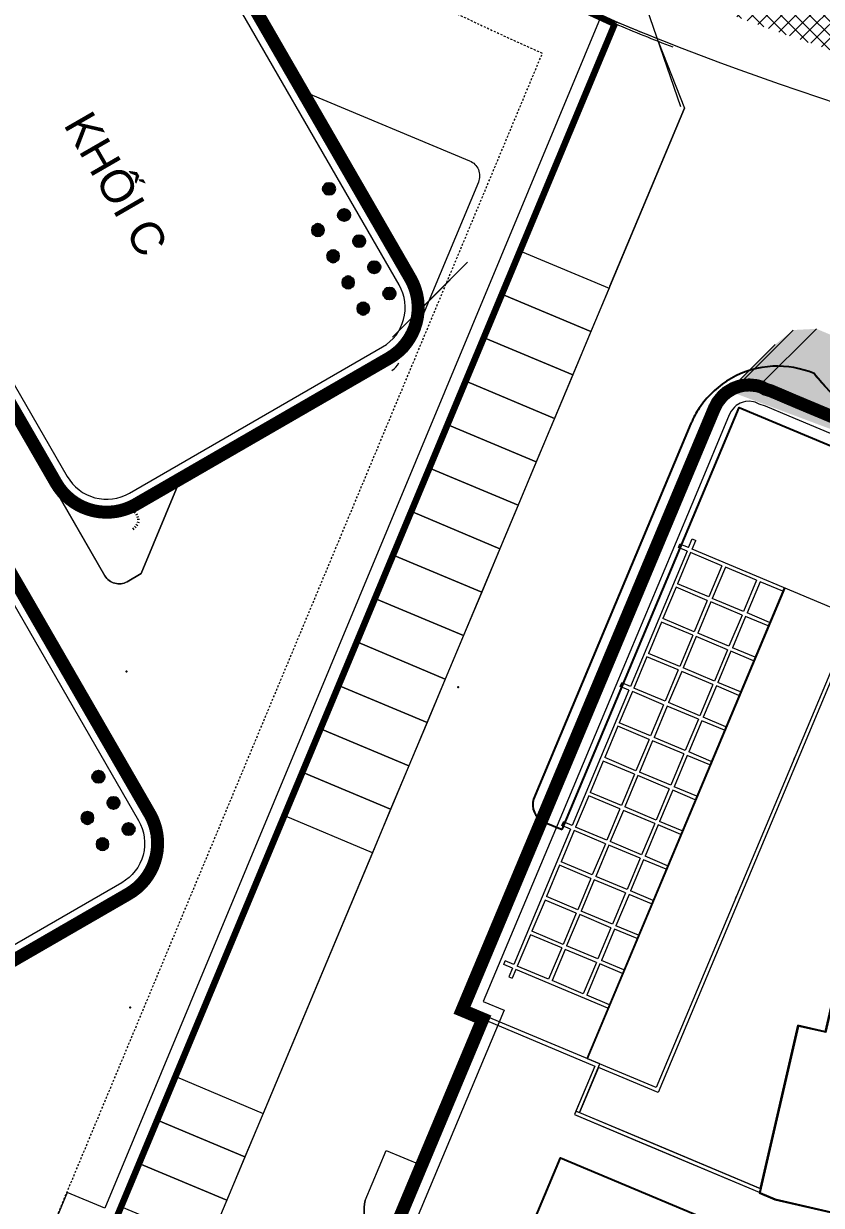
# Model space of a CAD drawing. Header units: millimetres. Extents: x 89040 to 596321, y -313033 to 2401191.
# Drawn here: x 595732.4 to 595781.5, y 1200184.2 to 1200256.9 of the extents above; entities that cross this region are included whole.
import ezdxf
from ezdxf.enums import TextEntityAlignment as Align

# ---------------------------------------------------------------- set-up
doc = ezdxf.new("R2010")
doc.units = ezdxf.units.MM
doc.header["$MEASUREMENT"] = 0
for name, pattern in [('CENTER', [50.8, 31.75, -6.35, 6.35, -6.35]), ('HIDDEN', [0.375, 0.25, -0.125]), ('HIDDEN2', [0.1875, 0.125, -0.0625])]:
    doc.linetypes.add(name, pattern=pattern)
for name, color, linetype, lineweight in [('0-THAY0', 7, 'Continuous', 15), ('0-THAY2', 9, 'Continuous', 13), ('1', 8, 'Continuous', 13), ('A210G', 6, 'Continuous', 13), ('BONGDO', 251, 'Continuous', 9), ('CAY', 8, 'Continuous', 9), ('CONGTRINH', 7, 'Continuous', 20), ('CONGTRINH2', 30, 'Continuous', 18), ('COT', 7, 'Continuous', 9), ('DIEN HOA', 111, 'Continuous', 5), ('HATCH', 8, 'Continuous', 5), ('LEDUONG', 6, 'Continuous', 20), ('NETTHAY', 6, 'Continuous', 15), ('TEXT', 7, 'Continuous', 25), ('truc', 8, 'CENTER', 9)]:
    doc.layers.add(name, color=color, linetype=linetype, lineweight=lineweight)
doc.layers.add('DUONG NOI BO CONG TRINH', color=7, linetype='Continuous', lineweight=20, true_color=0x5e5e5e)
doc.layers.add('NOI-SUY-5', color=5, linetype='Continuous')
doc.styles.add('Helve', font='VHELVEN.TTF')
pattern_1 = [(45, (594650.35277, 1198136.11867), (-0.44194174, 0.44194174), []), (135, (594650.35277, 1198136.11867), (-0.44194174, -0.44194174), [])]

# ---------------------------------------------------------------- blocks, each defined once
blk = doc.blocks.new('A$C3E827C03')
at = {"layer": 'TEXT'}
h = blk.add_hatch(color=256, dxfattribs=at)
edge = h.paths.add_edge_path()
edge.add_arc((538, 538), 377, 0, 360)
blk.add_circle((538, 538), 377, dxfattribs=at)

msp = doc.modelspace()

# ---------------------------------------------------------------- hatches: boundary and pattern name
at = {"layer": 'BONGDO'}
h = msp.add_hatch(dxfattribs=at)
h.set_pattern_fill('ANSI35', color=256, style=0)
h.set_pattern_definition([(45, (594650.35277, 1198136.11867), (-0.176776695, 0.176776695), []), (45, (594650.52954, 1198136.11867), (-0.176776695, 0.176776695), [0.3125, -0.0625, 0, -0.0625])])
h.paths.add_polyline_path([(595794.829, 1200223.056), (595798.369, 1200226.596), (595799.484, 1200229.265), (595799.531, 1200229.934), (595799.19, 1200230.577), (595781.235, 1200238.147), (595779.809, 1200238.072), (595778.688, 1200237.171), (595775.835, 1200234.319), (595795.811, 1200226.858), (595796.444, 1200226.225), (595795.525, 1200225.316)])
at = {"layer": 'DUONG NOI BO CONG TRINH'}
h = msp.add_hatch(dxfattribs=at)
h.set_pattern_fill('NET', color=256, scale=5, angle=45, style=0)
h.set_pattern_definition(pattern_1)
h.paths.add_polyline_path([(595890.15, 1200253.917, -0.369483), (595902.066, 1200248.71), (595889.687, 1200274.272, -0.468839), (595883.337, 1200260.271, -0.232887), (595736.031, 1200288.479), (595728, 1200284.577, 0.246189)])
h = msp.add_hatch(dxfattribs=at)
h.set_pattern_fill('NET', color=256, scale=5, angle=45, style=0)
h.set_pattern_definition(pattern_1)
edge = h.paths.add_edge_path()
edge.add_line((596165.353, 1200245.768), (596040.362, 1200181.43))
edge.add_line((596040.362, 1200181.43), (595974.446, 1200149.661))
edge.add_line((595974.446, 1200149.661), (595887.294, 1200108.94))
edge.add_line((595887.294, 1200108.94), (595863.942, 1200113.354))
edge.add_arc((595864.358, 1200115.292), 1.983, 257.87781, 442.34117)
edge.add_arc((595864.734, 1200222.915), 105.657, 262.27893, 269.9396, ccw=False)
edge.add_arc((596216.067, 1202243.378), 2156.369, 258.34308, 260.240612, ccw=False)
edge.add_arc((595818.463, 1200314.059), 186.507, 243.92541, 258.2148, ccw=False)
edge.add_arc((595793.604, 1200256.652), 124.05, 222.23891, 242.58416, ccw=False)
edge.add_arc((595887.008, 1200328.605), 241.757, 211.50089, 219.98234, ccw=False)
edge.add_line((595680.878, 1200202.284), (595666.761, 1200228.393))
edge.add_line((595666.761, 1200228.393), (595664.496, 1200232.804))
edge.add_arc((595663.597, 1200232.341), 1.011, 27.2289, 110.46669)
edge.add_line((595663.244, 1200233.288), (595673.382, 1200238.483))
edge.add_line((595673.382, 1200238.483), (595688.196, 1200210.579))
edge.add_arc((595803.576, 1200269.622), 129.609, 207.10039, 242.78015)
edge.add_arc((595807.447, 1200286.971), 146.876, 244.5331, 253.6876)
edge.add_arc((595845.587, 1200416.237), 281.651, 253.62705, 259.19977)
edge.add_arc((597202.606, 1207447.901), 7443.061, 259.0816023, 259.4924602)
edge.add_arc((595864.27, 1200224.18), 96.42, 258.6246, 286.48635)
edge.add_line((595891.633, 1200131.723), (595943.935, 1200152.671))
edge.add_line((595943.935, 1200152.671), (595986.407, 1200170.83))
edge.add_line((595986.407, 1200170.83), (596070.225, 1200211.993))
edge.add_line((596070.225, 1200211.993), (596143.05, 1200249.769))
edge.add_line((596143.05, 1200249.769), (596153.195, 1200255.031))
edge.add_arc((596124.823, 1200204.218), 58.198, 45.7107, 60.82278, ccw=False)
h = msp.add_hatch(dxfattribs=at)
h.set_pattern_fill('NET', color=256, scale=5, angle=45, style=0)
h.set_pattern_definition(pattern_1)
edge = h.paths.add_edge_path()
edge.add_line((595482.027, 1199936.586), (595489.812, 1199920.147))
edge.add_line((595489.812, 1199920.147), (595729.287, 1200033.558))
edge.add_line((595729.287, 1200033.558), (595855.807, 1200094.029))
edge.add_line((595855.807, 1200094.029), (595831.679, 1200098.08))
edge.add_line((595831.679, 1200098.08), (595523.415, 1199952.141))
edge.add_line((595523.415, 1199952.141), (595523.415, 1199952.141))
edge.add_line((595523.415, 1199952.141), (595541.15, 1199975.832))
edge.add_arc((594769.544, 1200489.235), 926.8, 326.361422, 329.116358)
edge.add_arc((595649.456, 1199996.741), 86.169, 139.50031, 168.77722, ccw=False)
edge.add_arc((595652.487, 1199986.612), 95.225, 115.6438, 136.04839, ccw=False)
edge.add_arc((596046.758, 1199057.649), 1104.301, 110.896132, 113.225474, ccw=False)
edge.add_arc((595625.821, 1200164.41), 79.819, 289.81722, 314.50721)
edge.add_arc((595653.847, 1200130.479), 36.174, 320.53505, 382.75462)
edge.add_arc((594454.755, 1199577.25), 1356.714, 24.713664, 27.902559)
edge.add_line((595653.744, 1200212.151), (595647.595, 1200224.121))
edge.add_line((595647.595, 1200224.121), (595647.017, 1200224.698))
edge.add_line((595647.017, 1200224.698), (595637.799, 1200220.211))
edge.add_line((595637.799, 1200220.211), (595651.777, 1200193.001))
edge.add_line((595651.777, 1200193.001), (595675.307, 1200146.414))
edge.add_arc((595651.089, 1200130.99), 28.713, -73.84594, 32.49214, ccw=False)
edge.add_arc((595526.663, 1200367.983), 295.858, 287.33368, 296.58726, ccw=False)
edge.add_arc((595652.858, 1199985.861), 106.713, 110.88835, 154.93054)
edge.add_line((595556.198, 1200031.078), (595534.445, 1199989.519))
edge.add_arc((595437.638, 1200033.165), 106.192, 305.29908, 335.73176, ccw=False)
edge.add_arc((595117.459, 1200580.433), 739.897, 299.520029, 301.042044, ccw=False)

# ---------------------------------------------------------------- linework, layer by layer
at = {"layer": '0-THAY0'}
for points in [[(595768.466, 1200240.652), (595767.344, 1200237.978), (595761.995, 1200240.221), (595763.117, 1200242.895)], [(595767.344, 1200237.978), (595766.223, 1200235.303), (595760.874, 1200237.546), (595761.995, 1200240.221)]]:
    msp.add_lwpolyline(points, close=True, dxfattribs=at)
at = {"layer": '0-THAY0', "color": 7, "lineweight": 5}
for points in [[(595766.223, 1200235.303), (595765.101, 1200232.629), (595759.752, 1200234.872), (595760.874, 1200237.546)], [(595765.101, 1200232.629), (595763.98, 1200229.954), (595758.631, 1200232.197), (595759.752, 1200234.872)], [(595763.98, 1200229.954), (595762.858, 1200227.28), (595757.51, 1200229.523), (595758.631, 1200232.197)], [(595762.858, 1200227.28), (595761.737, 1200224.606), (595756.388, 1200226.849), (595757.51, 1200229.523)], [(595761.737, 1200224.606), (595760.616, 1200221.931), (595755.267, 1200224.174), (595756.388, 1200226.849)], [(595760.616, 1200221.931), (595759.494, 1200219.257), (595754.145, 1200221.5), (595755.267, 1200224.174)], [(595759.494, 1200219.257), (595758.373, 1200216.582), (595753.024, 1200218.825), (595754.145, 1200221.5)], [(595758.373, 1200216.582), (595757.251, 1200213.908), (595751.902, 1200216.151), (595753.024, 1200218.825)], [(595757.251, 1200213.908), (595756.13, 1200211.234), (595750.781, 1200213.477), (595751.902, 1200216.151)], [(595756.13, 1200211.234), (595755.008, 1200208.559), (595749.66, 1200210.802), (595750.781, 1200213.477)], [(595755.008, 1200208.559), (595753.887, 1200205.885), (595748.538, 1200208.128), (595749.66, 1200210.802)], [(595747.158, 1200189.839), (595746.037, 1200187.164), (595740.688, 1200189.407), (595741.81, 1200192.081)], [(595746.037, 1200187.164), (595744.915, 1200184.49), (595739.567, 1200186.733), (595740.688, 1200189.407)], [(595744.915, 1200184.49), (595743.794, 1200181.815), (595738.445, 1200184.058), (595739.567, 1200186.733)]]:
    msp.add_lwpolyline(points, close=True, dxfattribs=at)
at = {"layer": '0-THAY2'}
for p, q in [((595763.852, 1200209.289), (595773.495, 1200232.287)), ((595765.579, 1200207.307), (595764.473, 1200207.771)), ((595753.887, 1200205.885), (595747.158, 1200189.839)), ((595753.447, 1200184.476), (595754.738, 1200187.554))]:
    msp.add_line(p, q, dxfattribs=at)
for centre, radius, start, end in [((595778.844, 1200230.044), 5.8, 67.25063, 157.25063), ((595793.725, 1200245.525), 16.199, 218.72024, 256.85636), ((595764.922, 1200208.841), 1.16, 157.25063, 247.25063), ((595755.83, 1200183.872), 2.459, 165.77815, 245.57209)]:
    msp.add_arc(centre, radius, start, end, dxfattribs=at)
at = {"layer": '1'}
for p, q in [((595732.416, 1200169.746), (595768.812, 1200256.918)), ((595768.812, 1200256.918), (595732.416, 1200169.746)), ((595739.641, 1200223.076), (595741.927, 1200228.552))]:
    msp.add_line(p, q, dxfattribs=at)
for points in [[(595715.86, 1200290.916, -0.042991), (595694.642, 1200314.091, 0.359796), (595684.712, 1200316.395), (595677.602, 1200312.848, 0.317837), (595674.871, 1200307.761), (595674.238, 1200290.331), (595668.178, 1200273.975, 0.129629), (595666.886, 1200269.1, 0.169232), (595668.166, 1200264.221, -0.020191), (595682.916, 1200237.533, 0.026335), (595691.584, 1200222.295, -0.010585), (595702.831, 1200203.896, 0.042123), (595712.612, 1200189.952, 0.011629), (595723.002, 1200178.086, 0.051017), (595732.416, 1200169.746), (595768.812, 1200256.918)], [(595721.4, 1200251.17), (595734.4, 1200228.653, 0.414214), (595739.318, 1200227.335), (595754.906, 1200236.335, 0.414213), (595756.224, 1200241.253), (595743.224, 1200263.77, 0.414214), (595738.306, 1200265.087), (595733.586, 1200262.362), (595733.586, 1200262.362), (595733.461, 1200262.579), (595738.181, 1200265.304, -0.414214), (595743.44, 1200263.895), (595749.94, 1200252.636), (595759.874, 1200248.489, -0.414214), (595760.412, 1200247.181), (595756.165, 1200237.01, -0.164364), (595755.743, 1200236.53), (595741.927, 1200228.552), (595739.641, 1200223.076), (595738.775, 1200222.576, -0.414214), (595737.409, 1200222.942), (595719.759, 1200253.513, -0.414214)], [(595768.82, 1200256.938, 0.005314), (595772.383, 1200255.5, 0.005314)], [(595749.94, 1200252.636), (595759.874, 1200248.489, -0.414214), (595760.412, 1200247.181), (595756.165, 1200237.01, -0.164363), (595755.743, 1200236.53), (595741.927, 1200228.552)], [(595730.247, 1200235.347), (595737.409, 1200222.942, 0.414214), (595738.775, 1200222.576), (595739.641, 1200223.076)]]:
    msp.add_lwpolyline(points, format="xyb", dxfattribs=at)
msp.add_lwpolyline([(595743.224, 1200263.77, 0.414214), (595738.306, 1200265.087), (595722.718, 1200256.087, 0.414213), (595721.4, 1200251.17), (595734.4, 1200228.653, 0.414214), (595739.318, 1200227.335), (595754.906, 1200236.335, 0.414213), (595756.224, 1200241.253)], format="xyb", close=True, dxfattribs=at)
for points in [[(595743.44, 1200263.895), (595749.94, 1200252.636)], [(595768.82, 1200256.938), (595732.416, 1200169.746), (595735.68, 1200167.594)], [(595732.416, 1200169.746), (595768.812, 1200256.918)]]:
    msp.add_lwpolyline(points, dxfattribs=at)
at = {"layer": 'A210G', "color": 4, "linetype": 'Continuous', "lineweight": 0}
for p, q in [((595760.78, 1200195.861), (595748.668, 1200166.977)), ((595748.882, 1200166.887), (595760.994, 1200195.771)), ((595760.994, 1200195.771), (595760.78, 1200195.861)), ((595777.717, 1200184.985), (595777.807, 1200185.199))]:
    msp.add_line(p, q, dxfattribs=at)
at = {"layer": 'A210G', "color": 7, "lineweight": 9}
msp.add_line((595760.69, 1200195.647), (595760.661, 1200195.577), dxfattribs=at)
for points in [[(595760.69, 1200195.647), (595759.406, 1200196.185), (595774.956, 1200233.268, -0.414214), (595777.993, 1200234.511), (595795.323, 1200227.244, -0.414214), (595795.944, 1200225.725), (595795.739, 1200225.227), (595794.829, 1200223.056), (595804.619, 1200220.802), (595804.779, 1200223.692, -0.414214), (595806.001, 1200224.785), (595824.765, 1200223.744, -0.414214), (595826.952, 1200221.299), (595824.725, 1200181.167), (595823.232, 1200181.25)], [(595760.78, 1200195.861), (595759.71, 1200196.309), (595775.17, 1200233.178, -0.414214), (595777.903, 1200234.297), (595795.233, 1200227.03, -0.414464), (595795.73, 1200225.814), (595795.525, 1200225.316), (595794.508, 1200222.892), (595804.835, 1200220.514), (595805.011, 1200223.679, -0.414214), (595805.989, 1200224.554), (595824.752, 1200223.512, -0.414214), (595826.721, 1200221.312), (595824.506, 1200181.411), (595823.245, 1200181.481)]]:
    msp.add_lwpolyline(points, format="xyb", dxfattribs=at)
at = {"layer": 'BONGDO'}
for p, q in [((595756.202, 1200238.711), (595759.742, 1200242.251)), ((595755.131, 1200237.626), (595758.672, 1200241.166)), ((595776.269, 1200234.531), (595779.809, 1200238.072)), ((595777.695, 1200234.607), (595781.235, 1200238.147)), ((595775.148, 1200233.631), (595778.688, 1200237.171))]:
    msp.add_line(p, q, dxfattribs=at)
at = {"layer": 'CAY'}
for p, q in [((595739.089, 1200226.889), (595739.158, 1200227.016)), ((595739.209, 1200226.801), (595739.309, 1200226.906)), ((595739.304, 1200226.685), (595739.427, 1200226.761)), ((595739.366, 1200226.549), (595739.503, 1200226.589)), ((595739.532, 1200226.405), (595739.388, 1200226.401)), ((595739.113, 1200225.899), (595739.189, 1200225.775)), ((595739.229, 1200225.993), (595739.334, 1200225.893)), ((595739.318, 1200226.113), (595739.445, 1200226.044)), ((595739.373, 1200226.252), (595739.512, 1200226.219))]:
    msp.add_line(p, q, dxfattribs=at)
at = {"layer": 'CONGTRINH', "const_width": 0.8}
for points in [[(595743.224, 1200263.77, 0.414214), (595738.306, 1200265.087), (595722.718, 1200256.087, 0.414213), (595721.4, 1200251.17), (595734.4, 1200228.653, 0.414214), (595739.318, 1200227.335), (595754.906, 1200236.335, 0.414213), (595756.224, 1200241.253)], [(595714.907, 1200252.04), (595740.172, 1200208.279, -0.414214), (595738.85, 1200203.346), (595723.261, 1200194.346, -0.414214), (595718.328, 1200195.668), (595693.063, 1200239.428, -0.414214), (595694.385, 1200244.362), (595709.973, 1200253.362, -0.414214)]]:
    msp.add_lwpolyline(points, format="xyb", close=True, dxfattribs=at)
msp.add_lwpolyline([(595791.259, 1200228.948), (595779.95, 1200233.68), (595778.437, 1200234.324), (595778.096, 1200234.426), (595777.847, 1200234.566), (595777.543, 1200234.647), (595777.095, 1200234.691), (595776.726, 1200234.661), (595776.437, 1200234.596), (595776.101, 1200234.467), (595775.708, 1200234.23), (595775.464, 1200234.021), (595775.148, 1200233.631), (595774.956, 1200233.268), (595772.895, 1200228.354), (595771.399, 1200224.785), (595767.955, 1200216.571), (595764.665, 1200208.727), (595759.406, 1200196.185), (595760.69, 1200195.647), (595748.668, 1200166.977)], dxfattribs=at)
at = {"layer": 'CONGTRINH2'}
for points in [[(595742.531, 1200263.37, 0.414214), (595738.706, 1200264.394), (595723.118, 1200255.394, 0.414213), (595722.093, 1200251.57), (595735.093, 1200229.053, 0.414214), (595738.918, 1200228.028), (595754.506, 1200237.028, 0.414213), (595755.531, 1200240.853)], [(595714.214, 1200251.64), (595739.479, 1200207.879, -0.414214), (595738.45, 1200204.038), (595722.861, 1200195.038, -0.414214), (595719.021, 1200196.068), (595693.756, 1200239.828, -0.414214), (595694.785, 1200243.669), (595710.373, 1200252.669, -0.414214)]]:
    msp.add_lwpolyline(points, format="xyb", close=True, dxfattribs=at)
msp.add_lwpolyline([(595790.872, 1200228.025), (595779.562, 1200232.759), (595778.097, 1200233.382), (595777.704, 1200233.5), (595777.467, 1200233.633), (595777.364, 1200233.66), (595777.087, 1200233.687), (595776.877, 1200233.67), (595776.728, 1200233.636), (595776.541, 1200233.565), (595776.296, 1200233.417), (595776.184, 1200233.321), (595775.986, 1200233.077), (595775.861, 1200232.841), (595773.818, 1200227.967), (595772.321, 1200224.398), (595768.877, 1200216.185), (595765.587, 1200208.34), (595760.715, 1200196.72), (595761.999, 1200196.182), (595749.977, 1200167.513)], dxfattribs=at)
at = {"layer": 'DIEN HOA', "linetype": 'Continuous', "lineweight": 9}
for p, q in [((595772.739, 1200224.682), (595772.829, 1200224.896)), ((595773.588, 1200225.207), (595773.802, 1200225.117)), ((595769.151, 1200216.124), (595769.24, 1200216.338)), ((595779.848, 1200211.638), (595779.938, 1200211.852)), ((595765.562, 1200207.566), (595765.652, 1200207.78)), ((595776.26, 1200203.08), (595776.349, 1200203.294)), ((595761.973, 1200199.008), (595762.063, 1200199.222)), ((595762.284, 1200198.249), (595762.498, 1200198.159)), ((595772.671, 1200194.522), (595772.761, 1200194.736))]:
    msp.add_line(p, q, dxfattribs=at)
at = {"layer": 'DIEN HOA', "lineweight": 9}
for p, q in [((595773.364, 1200224.672), (595772.829, 1200224.896)), ((595773.364, 1200224.672), (595773.588, 1200225.207)), ((595773.578, 1200224.582), (595773.802, 1200225.117)), ((595773.274, 1200224.458), (595769.775, 1200216.114)), ((595773.488, 1200224.368), (595772.681, 1200222.442)), ((595773.274, 1200224.458), (595772.739, 1200224.682)), ((595775.414, 1200223.561), (595773.488, 1200224.368)), ((595783.527, 1200220.41), (595773.578, 1200224.582)), ((595775.414, 1200223.561), (595774.606, 1200221.635)), ((595775.628, 1200223.471), (595774.82, 1200221.545)), ((595777.553, 1200222.663), (595775.628, 1200223.471)), ((595777.553, 1200222.663), (595776.746, 1200220.738)), ((595779.248, 1200222.205), (595767.091, 1200193.214)), ((595772.591, 1200222.228), (595771.783, 1200220.303)), ((595774.516, 1200221.421), (595772.591, 1200222.228)), ((595774.606, 1200221.635), (595772.681, 1200222.442)), ((595777.767, 1200222.574), (595776.96, 1200220.648)), ((595779.158, 1200221.991), (595777.767, 1200222.574)), ((595774.516, 1200221.421), (595773.709, 1200219.495)), ((595774.73, 1200221.331), (595773.923, 1200219.406)), ((595776.656, 1200220.524), (595774.73, 1200221.331)), ((595776.746, 1200220.738), (595774.82, 1200221.545)), ((595776.656, 1200220.524), (595775.849, 1200218.598)), ((595778.35, 1200220.065), (595776.96, 1200220.648)), ((595771.694, 1200220.089), (595770.886, 1200218.163)), ((595773.619, 1200219.282), (595771.694, 1200220.089)), ((595773.709, 1200219.495), (595771.783, 1200220.303)), ((595776.87, 1200220.434), (595776.063, 1200218.509)), ((595778.261, 1200219.851), (595776.87, 1200220.434)), ((595773.619, 1200219.282), (595772.812, 1200217.356)), ((595773.833, 1200219.192), (595773.026, 1200217.266)), ((595775.759, 1200218.384), (595773.833, 1200219.192)), ((595775.849, 1200218.598), (595773.923, 1200219.406)), ((595775.759, 1200218.384), (595774.951, 1200216.459)), ((595775.973, 1200218.295), (595775.165, 1200216.369)), ((595777.363, 1200217.712), (595775.973, 1200218.295)), ((595777.453, 1200217.925), (595776.063, 1200218.509)), ((595770.797, 1200217.949), (595769.989, 1200216.024)), ((595772.722, 1200217.142), (595770.797, 1200217.949)), ((595772.812, 1200217.356), (595770.886, 1200218.163)), ((595772.722, 1200217.142), (595771.915, 1200215.216)), ((595772.936, 1200217.052), (595772.129, 1200215.127)), ((595774.862, 1200216.245), (595772.936, 1200217.052)), ((595774.951, 1200216.459), (595773.026, 1200217.266)), ((595769.686, 1200215.9), (595769.151, 1200216.124)), ((595769.775, 1200216.114), (595769.24, 1200216.338)), ((595774.862, 1200216.245), (595774.054, 1200214.319)), ((595775.076, 1200216.155), (595774.268, 1200214.23)), ((595776.466, 1200215.572), (595775.076, 1200216.155)), ((595776.556, 1200215.786), (595775.165, 1200216.369)), ((595769.686, 1200215.9), (595766.187, 1200207.556)), ((595769.899, 1200215.81), (595769.092, 1200213.884)), ((595771.825, 1200215.002), (595769.899, 1200215.81)), ((595771.915, 1200215.216), (595769.989, 1200216.024)), ((595771.825, 1200215.002), (595771.018, 1200213.077)), ((595772.039, 1200214.913), (595771.232, 1200212.987)), ((595773.965, 1200214.105), (595772.039, 1200214.913)), ((595774.054, 1200214.319), (595772.129, 1200215.127)), ((595773.965, 1200214.105), (595773.157, 1200212.18)), ((595774.179, 1200214.016), (595773.371, 1200212.09)), ((595775.569, 1200213.432), (595774.179, 1200214.016)), ((595775.659, 1200213.646), (595774.268, 1200214.23)), ((595769.002, 1200213.67), (595768.195, 1200211.745)), ((595770.928, 1200212.863), (595769.002, 1200213.67)), ((595771.018, 1200213.077), (595769.092, 1200213.884)), ((595770.928, 1200212.863), (595770.12, 1200210.937)), ((595771.142, 1200212.773), (595770.334, 1200210.848)), ((595773.067, 1200211.966), (595771.142, 1200212.773)), ((595773.157, 1200212.18), (595771.232, 1200212.987)), ((595770.12, 1200210.937), (595768.195, 1200211.745)), ((595773.067, 1200211.966), (595772.26, 1200210.04)), ((595773.281, 1200211.876), (595772.474, 1200209.951)), ((595774.672, 1200211.293), (595773.281, 1200211.876)), ((595774.762, 1200211.507), (595773.371, 1200212.09)), ((595768.105, 1200211.531), (595767.298, 1200209.605)), ((595770.031, 1200210.723), (595768.105, 1200211.531)), ((595770.031, 1200210.723), (595769.223, 1200208.798)), ((595770.245, 1200210.634), (595769.437, 1200208.708)), ((595772.17, 1200209.826), (595770.245, 1200210.634)), ((595772.26, 1200210.04), (595770.334, 1200210.848)), ((595769.223, 1200208.798), (595767.298, 1200209.605)), ((595772.17, 1200209.826), (595771.363, 1200207.901)), ((595772.384, 1200209.737), (595771.577, 1200207.811)), ((595773.775, 1200209.153), (595772.384, 1200209.737)), ((595773.865, 1200209.367), (595772.474, 1200209.951)), ((595767.208, 1200209.391), (595766.401, 1200207.466)), ((595769.134, 1200208.584), (595767.208, 1200209.391)), ((595769.134, 1200208.584), (595768.326, 1200206.658)), ((595769.348, 1200208.494), (595768.54, 1200206.569)), ((595771.273, 1200207.687), (595769.348, 1200208.494)), ((595771.363, 1200207.901), (595769.437, 1200208.708)), ((595766.097, 1200207.342), (595765.562, 1200207.566)), ((595766.187, 1200207.556), (595765.652, 1200207.78)), ((595768.326, 1200206.658), (595766.401, 1200207.466)), ((595771.273, 1200207.687), (595770.466, 1200205.761)), ((595771.487, 1200207.597), (595770.68, 1200205.672)), ((595772.878, 1200207.014), (595771.487, 1200207.597)), ((595772.967, 1200207.228), (595771.577, 1200207.811)), ((595766.097, 1200207.342), (595762.598, 1200198.997)), ((595766.311, 1200207.252), (595765.503, 1200205.326)), ((595768.236, 1200206.444), (595766.311, 1200207.252)), ((595768.236, 1200206.444), (595767.429, 1200204.519)), ((595768.45, 1200206.355), (595767.643, 1200204.429)), ((595770.376, 1200205.547), (595768.45, 1200206.355)), ((595770.466, 1200205.761), (595768.54, 1200206.569)), ((595767.429, 1200204.519), (595765.503, 1200205.326)), ((595770.376, 1200205.547), (595769.569, 1200203.622)), ((595770.59, 1200205.458), (595769.783, 1200203.532)), ((595771.981, 1200204.874), (595770.59, 1200205.458)), ((595772.07, 1200205.088), (595770.68, 1200205.672)), ((595765.414, 1200205.112), (595764.606, 1200203.187)), ((595767.339, 1200204.305), (595765.414, 1200205.112)), ((595767.339, 1200204.305), (595766.532, 1200202.379)), ((595767.553, 1200204.215), (595766.746, 1200202.29)), ((595769.479, 1200203.408), (595767.553, 1200204.215)), ((595769.569, 1200203.622), (595767.643, 1200204.429)), ((595766.532, 1200202.379), (595764.606, 1200203.187)), ((595769.479, 1200203.408), (595768.671, 1200201.482)), ((595769.693, 1200203.318), (595768.885, 1200201.392)), ((595771.083, 1200202.735), (595769.693, 1200203.318)), ((595771.173, 1200202.949), (595769.783, 1200203.532)), ((595764.517, 1200202.973), (595763.709, 1200201.047)), ((595766.442, 1200202.165), (595764.517, 1200202.973)), ((595768.671, 1200201.482), (595766.746, 1200202.29)), ((595766.442, 1200202.165), (595765.635, 1200200.24)), ((595766.656, 1200202.076), (595765.849, 1200200.15)), ((595768.582, 1200201.268), (595766.656, 1200202.076)), ((595763.619, 1200200.833), (595762.812, 1200198.908)), ((595765.545, 1200200.026), (595763.619, 1200200.833)), ((595765.635, 1200200.24), (595763.709, 1200201.047)), ((595768.582, 1200201.268), (595767.774, 1200199.343)), ((595768.796, 1200201.179), (595767.988, 1200199.253)), ((595770.186, 1200200.595), (595768.796, 1200201.179)), ((595770.276, 1200200.809), (595768.885, 1200201.392)), ((595767.774, 1200199.343), (595765.849, 1200200.15)), ((595765.545, 1200200.026), (595764.738, 1200198.1)), ((595765.759, 1200199.936), (595764.952, 1200198.011)), ((595767.685, 1200199.129), (595765.759, 1200199.936)), ((595762.508, 1200198.784), (595761.973, 1200199.008)), ((595762.598, 1200198.997), (595762.063, 1200199.222)), ((595762.508, 1200198.784), (595762.284, 1200198.249)), ((595762.722, 1200198.694), (595762.498, 1200198.159)), ((595768.392, 1200196.316), (595762.722, 1200198.694)), ((595764.738, 1200198.1), (595762.812, 1200198.908)), ((595767.685, 1200199.129), (595766.877, 1200197.203)), ((595767.898, 1200199.039), (595767.091, 1200197.113)), ((595769.289, 1200198.456), (595767.898, 1200199.039)), ((595769.379, 1200198.67), (595767.988, 1200199.253)), ((595766.877, 1200197.203), (595764.952, 1200198.011)), ((595768.482, 1200196.53), (595767.091, 1200197.113)), ((595766.637, 1200189.882), (595767.893, 1200192.878)), ((595767.59, 1200192.753), (595766.424, 1200189.972)), ((595766.424, 1200189.972), (595766.334, 1200189.758)), ((595770.542, 1200188.245), (595766.424, 1200189.972)), ((595766.424, 1200189.972), (595766.637, 1200189.882)), ((595766.334, 1200189.758), (595770.452, 1200188.031)), ((595770.452, 1200188.031), (595777.717, 1200184.985)), ((595777.807, 1200185.199), (595770.542, 1200188.245))]:
    msp.add_line(p, q, dxfattribs=at)
at = {"layer": 'DIEN HOA', "color": 111, "linetype": 'Continuous', "lineweight": 9}
for p, q in [((595760.78, 1200195.861), (595748.668, 1200166.977)), ((595767.893, 1200192.878), (595760.78, 1200195.861)), ((595748.972, 1200167.101), (595760.904, 1200195.557)), ((595760.904, 1200195.557), (595767.59, 1200192.753))]:
    msp.add_line(p, q, dxfattribs=at)
at = {"layer": 'DIEN HOA', "lineweight": 9}
for points in [[(595785.714, 1200219.744), (595783.616, 1200220.624), (595771.37, 1200191.42), (595767.145, 1200193.192), (595779.301, 1200222.182)], [(595785.661, 1200219.515), (595783.74, 1200220.32), (595771.494, 1200191.116), (595767.804, 1200192.664), (595766.637, 1200189.882), (595777.77, 1200185.214), (595780.082, 1200195.264), (595781.773, 1200194.878), (595784.503, 1200206.745), (595787.331, 1200206.095), (595789.645, 1200216.156), (595785.128, 1200217.195), (595785.661, 1200219.515)], [(595758.661, 1200190.208), (595760.904, 1200195.557), (595767.59, 1200192.753), (595766.334, 1200189.758), (595777.717, 1200184.985)]]:
    msp.add_lwpolyline(points, dxfattribs=at)
msp.add_lwpolyline([(595796.296, 1200184.272), (595795.464, 1200180.656), (595802.196, 1200179.107), (595803.243, 1200179.048), (595805.631, 1200189.386), (595803.935, 1200189.776), (595806.666, 1200201.646), (595784.509, 1200206.744), (595781.773, 1200194.878), (595780.082, 1200195.264), (595777.704, 1200184.927), (595778.672, 1200184.522), (595785.403, 1200182.972), (595786.236, 1200186.589)], close=True, dxfattribs=at)
at = {"layer": 'DUONG NOI BO CONG TRINH'}
msp.add_lwpolyline([(595974.446, 1200149.661), (595887.294, 1200108.94), (595863.942, 1200113.354, 1.039729), (595864.622, 1200117.257, -0.033438), (595850.538, 1200118.215, -0.00828), (595780.37, 1200131.484, -0.06243), (595736.486, 1200146.535, -0.089007), (595701.764, 1200173.263, -0.037024), (595680.878, 1200202.284), (595666.761, 1200228.393), (595664.496, 1200232.804, 0.380053), (595663.244, 1200233.288), (595673.382, 1200238.483), (595688.196, 1200210.579, 0.156952), (595744.292, 1200154.366, 0.039965), (595766.193, 1200146.007, 0.02432), (595792.81, 1200139.575, 0.001793), (595845.253, 1200129.653, 0.122172), (595891.633, 1200131.723), (595943.935, 1200152.671)], format="xyb", dxfattribs=at)
at = {"layer": 'HATCH', "lineweight": -2}
msp.add_lwpolyline([(595765.579, 1200207.307), (595776.48, 1200233.302), (595789.28, 1200227.935), (595790.042, 1200229.751, -0.083393), (595785.091, 1200231.82, -0.034068), (595783.309, 1200233.119, -0.031219), (595781.846, 1200234.513, -0.017938), (595781.087, 1200235.393, 0.112102), (595778.557, 1200235.837, 0.11753), (595775.975, 1200235.085, 0.111439), (595774.088, 1200233.364, 0.044545), (595773.575, 1200232.469, 0.007611), (595773.504, 1200232.307), (595763.812, 1200209.18, 0.372108), (595764.425, 1200207.792, 0.0102), (595764.469, 1200207.773), (595765.579, 1200207.307)], format="xyb", dxfattribs=at)
at = {"layer": 'HATCH', "lineweight": 9}
msp.add_lwpolyline([(595796.366, 1200184.315), (595795.534, 1200180.7), (595802.204, 1200179.164), (595803.198, 1200179.109), (595805.561, 1200189.343), (595803.866, 1200189.733), (595806.596, 1200201.603), (595784.552, 1200206.674), (595781.816, 1200194.809), (595780.126, 1200195.195), (595777.772, 1200184.962), (595778.69, 1200184.577), (595785.36, 1200183.042), (595786.193, 1200186.658)], close=True, dxfattribs=at)
at = {"layer": 'HATCH', "lineweight": -2}
msp.add_lwpolyline([(595815.195, 1200175.652), (595813.82, 1200150.869), (595796.037, 1200151.865), (595772.274, 1200157.33), (595755.872, 1200164.208), (595765.471, 1200187.101), (595777.613, 1200182.01), (595784.971, 1200180.321), (595784.867, 1200179.866), (595794.589, 1200177.628), (595794.693, 1200178.08), (595802.051, 1200176.388), (595802.745, 1200176.346), (595815.196, 1200175.655)], dxfattribs=at)
at = {"layer": 'LEDUONG'}
for p, q in [((595772.881, 1200251.819), (595770.135, 1200259.793)), ((595768.517, 1200240.776), (595773.108, 1200251.724))]:
    msp.add_line(p, q, dxfattribs=at)
for points in [[(595667.143, 1200263.029, -0.242371), (595666.792, 1200272.079, 0.173404), (595674.97, 1200307.288, -0.346965), (595677.625, 1200313.014, 0.005334), (595684.735, 1200316.561, -0.310808), (595693.716, 1200315.296, 0.041402), (595715.888, 1200290.981, 0.113467), (595786.239, 1200250.86, 0.073896), (595840.18, 1200243.094, 0.068268), (595890.458, 1200250.876, -0.368178), (595898.916, 1200248.196), (595925.735, 1200193.103, -0.401898), (595923.09, 1200183.738), (595833.254, 1200140.969, -0.00833), (595780.988, 1200151.141, -0.142496), (595715.894, 1200183.656), (595697.932, 1200206.096, -0.009707), (595667.143, 1200263.029, 28.66495)], [(595754.738, 1200187.554), (595756.914, 1200186.642), (595754.814, 1200181.633, -0.362952), (595753.447, 1200184.476), (595754.738, 1200187.554)]]:
    msp.add_lwpolyline(points, format="xyb", dxfattribs=at)
for points in [[(595768.727, 1200259.269), (595737.402, 1200184.006), (595735.094, 1200184.966), (595733.303, 1200180.662), (595718.569, 1200186.794)], [(595768.914, 1200257.052), (595732.509, 1200169.86)], [(595771.508, 1200255.806), (595773.108, 1200251.724), (595741.551, 1200176.467), (595736.2, 1200178.701), (595732.646, 1200170.19)], [(595735.094, 1200184.966), (595733.303, 1200180.662), (595720.888, 1200185.829), (595719.722, 1200186.314), (595719.068, 1200186.678), (595717.987, 1200187.051), (595717.1, 1200187.501), (595716.444, 1200187.884), (595715.335, 1200188.641), (595714.128, 1200189.649), (595713.15, 1200190.645), (595712.472, 1200191.46), (595711.628, 1200192.667), (595710.921, 1200193.87)]]:
    msp.add_lwpolyline(points, dxfattribs=at)
for centre, radius, start, end in [((595838.323, 1200423.928), 180.735, 247.09128, 248.27787), ((595754.588, 1200236.446), 1, 300.01488, 337.35304)]:
    msp.add_arc(centre, radius, start, end, dxfattribs=at)
at = {"layer": 'NETTHAY', "color": 8}
msp.add_line((595756.06, 1200241.916), (595755.797, 1200242.37), dxfattribs=at)
at = {"layer": 'NETTHAY', "linetype": 'HIDDEN2', "const_width": 0.4}
msp.add_lwpolyline([(595719.92, 1200287.293, -0.050438), (595694.642, 1200314.091, 0.359796), (595684.712, 1200316.395), (595677.602, 1200312.848, 0.317837), (595674.871, 1200307.761), (595674.238, 1200290.331), (595668.178, 1200273.975, 0.129629), (595666.886, 1200269.1, 0.169232), (595668.166, 1200264.221, -0.020191), (595682.916, 1200237.533, 0.026335), (595691.584, 1200222.295, -0.010585), (595702.831, 1200203.896, 0.042123), (595712.612, 1200189.952, 0.011629), (595723.002, 1200178.086, 0.051017), (595732.416, 1200169.746), (595768.812, 1200256.918, -0.051263), (595735.966, 1200274.882, -0.027726)], format="xyb", close=True, dxfattribs=at)
at = {"layer": 'NETTHAY', "linetype": 'HIDDEN2'}
msp.add_lwpolyline([(595717.683, 1200284.71, -0.050447), (595691.929, 1200312.013, 0.360103), (595686.237, 1200313.337), (595679.127, 1200309.79, 0.352438), (595678.299, 1200307.987), (595677.633, 1200289.658), (595671.276, 1200272.5, 0.144836), (595670.304, 1200268.957, 0.181044), (595671.04, 1200266.071, -0.017928), (595687.971, 1200235.599, 0.034332), (595694.461, 1200224.138, -0.010585), (595705.784, 1200205.616, 0.042123), (595715.235, 1200192.143, 0.011627), (595725.519, 1200180.398, 0.032386), (595730.982, 1200175.182), (595764.358, 1200255.118, -0.046682), (595734.028, 1200272.068, -0.027726)], format="xyb", close=True, dxfattribs=at)
at = {"layer": 'NETTHAY'}
for points in [[(595743.051, 1200263.67, 0.414214), (595738.406, 1200264.914), (595722.818, 1200255.914, 0.414213), (595721.573, 1200251.27), (595734.573, 1200228.753, 0.414214), (595739.218, 1200227.508), (595754.806, 1200236.508, 0.414213), (595756.051, 1200241.153)], [(595714.734, 1200251.94), (595739.999, 1200208.179, -0.414214), (595738.75, 1200203.519), (595723.161, 1200194.519, -0.414214), (595718.501, 1200195.768), (595693.236, 1200239.528, -0.414214), (595694.485, 1200244.188), (595710.073, 1200253.188, -0.414214)]]:
    msp.add_lwpolyline(points, format="xyb", close=True, dxfattribs=at)
at = {"layer": 'NOI-SUY-5'}
for p in [(595738.733, 1200217.054), (595759.176, 1200216.084), (595738.974, 1200196.364), (595759.176, 1200196.364)]:
    msp.add_point(p, dxfattribs=at)
at = {"layer": 'truc', "color": 171, "ltscale": 0.2}
msp.add_arc((595837.223, 1200420.502), 170.179, 209.86484, 297.04293, dxfattribs=at)

# ---------------------------------------------------------------- block references
at = {"layer": 'COT', "linetype": 'HIDDEN'}
for p, xscale, yscale, zscale, rotation in [((595750.478, 1200246.961), 0.0010000000839755, 0.0010000000839755, 0.0010000000839755, 300.0000026443051), ((595751.407, 1200245.351), 0.0010000000839755, 0.0010000000839755, 0.0010000000839755, 300.0000026443051), ((595751.267, 1200244.027), -0.0009999999831568, 0.0009999999831507, 0.001, 30.00000597935874), ((595752.337, 1200243.741), 0.0010000000839755, 0.0010000000839755, 0.0010000000839755, 300.0000026443051), ((595752.197, 1200242.417), -0.0009999999831568, 0.0009999999831507, 0.001, 30.00000597935874), ((595753.266, 1200242.131), 0.0010000000839755, 0.0010000000839755, 0.0010000000839755, 300.0000026443051), ((595753.126, 1200240.807), -0.0009999999831568, 0.0009999999831507, 0.001, 30.00000597935874), ((595754.196, 1200240.52), 0.0010000000839755, 0.0010000000839755, 0.0010000000839755, 300.0000026443051), ((595752.586, 1200239.591), -0.0009999999831568, 0.0009999999831507, 0.001, 210.0000059793587), ((595736.275, 1200210.761), 0.0010000000839755, 0.0010000000839755, 0.0010000000839755, 300.0000026443051), ((595737.204, 1200209.151), 0.0010000000839755, 0.0010000000839755, 0.0010000000839755, 300.0000026443051), ((595737.064, 1200207.828), -0.0009999999831568, 0.0009999999831507, 0.001, 30.00000597935874), ((595738.134, 1200207.541), 0.0010000000839755, 0.0010000000839755, 0.0010000000839755, 300.0000026443051), ((595736.524, 1200206.611), -0.0009999999831568, 0.0009999999831507, 0.001, 210.0000059793587)]:
    msp.add_blockref('A$C3E827C03', p, dxfattribs=dict(at, xscale=xscale, yscale=yscale, zscale=zscale, rotation=rotation))

# ---------------------------------------------------------------- texts
at = {"layer": 'TEXT', "style": 'Helve'}
msp.add_text('KHOÁI C', height=2, rotation=300, dxfattribs=at).set_placement((595738.094, 1200247.061), align=Align.MIDDLE_CENTER)

doc.saveas('drawing.dxf')
